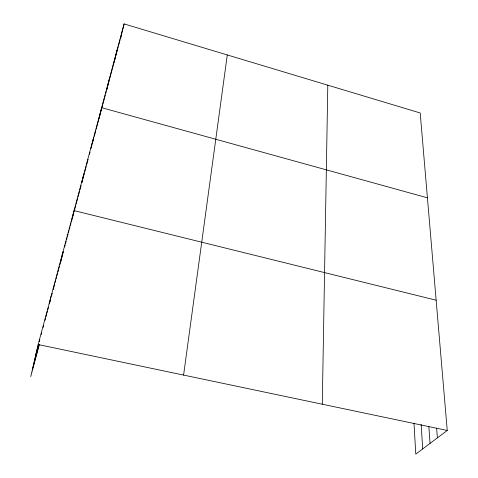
<?xml version="1.0" encoding="UTF-8"?>
<svg xmlns="http://www.w3.org/2000/svg" width="478" height="478" viewBox="0 0 478 478"><rect width="100%" height="100%" fill="white"/><g stroke="black" fill="none" stroke-linecap="round" stroke-linejoin="round"><path stroke-width="0.72" d="M322.286 404.221L327.806 85.18M183.588 375.087L227.283 54.94M413.99 423.215L415.788 454.1L447.241 430.469L420.192 112.969L124.083 23.9L38.15 344.53L30.759 376.604L39.375 344.351M49.3 303.912L51.134 296.085M60.592 262.022L63.054 251.595M81.762 182.733L83.913 173.777M90.886 148.658L93.085 139.558M109.605 77.908L106.648 90.043L107.221 87.904M114.093 62.236L117.074 50.041M124.083 23.9L120.564 38.24L121.077 36.125M34.099 362.127L38.903 344.154M32.379 369.59L39.041 344.662M35.82 354.64L38.497 344.638M39.262 341.782L39.835 339.637M41.174 334.63L41.747 332.491M43.092 327.484L43.665 325.345M45.004 320.338L45.577 318.199M45.96 316.765L46.533 314.62M46.916 313.192L47.489 311.047M47.872 309.619L48.445 307.474M49.778 302.496L50.351 300.369M51.678 295.392L52.251 293.265M53.201 289.71L54.725 284.028M55.101 282.606L55.675 280.478M56.051 279.056L56.625 276.923M57.002 275.501L57.575 273.374M57.958 271.952L58.525 269.819M58.908 268.397L59.475 266.27M59.858 264.848L60.425 262.715M60.616 262.004L61.381 259.148M61.764 257.72L63.293 252.02M64.626 247.024L65.199 244.885M65.582 243.457L66.155 241.318M66.538 239.89L67.111 237.751M67.494 236.323L68.061 234.184M68.444 232.762L69.017 230.617M69.4 229.195L69.973 227.056M70.356 225.628L70.929 223.489M71.885 219.91L71.312 222.061L74.042 210.601L436.139 300.208M72.268 218.476L73.803 212.74M74.186 211.306L75.721 205.57M76.11 204.136L77.645 198.4M78.028 196.96L79.563 191.224M79.946 189.79L81.099 185.488M81.858 182.656L83.375 176.98M83.758 175.563L84.325 173.436M84.702 172.02L86.219 166.35M86.602 164.928L88.119 159.258M89.446 154.298L90.019 152.171M91.364 147.134L91.943 144.971M92.332 143.525L93.873 137.754M94.262 136.314L95.809 130.542M96.192 129.096L98.701 119.721M102.483 105.59L98.892 119.016L101.629 107.675L427.416 197.82M102.866 104.174L104.377 98.522M104.754 97.112L105.321 94.991M105.704 93.574L106.271 91.459M107.604 86.476L108.171 84.337M108.554 82.915L109.127 80.776M109.51 79.348L115.413 57.294M115.79 55.884L118.245 46.713M118.622 45.302L120.133 39.656M38.15 344.53L447.241 430.469M436.629 428.204L437.376 437.878M428.85 426.43L430.045 443.387M421.136 424.404L422.707 448.902"/></g></svg>
